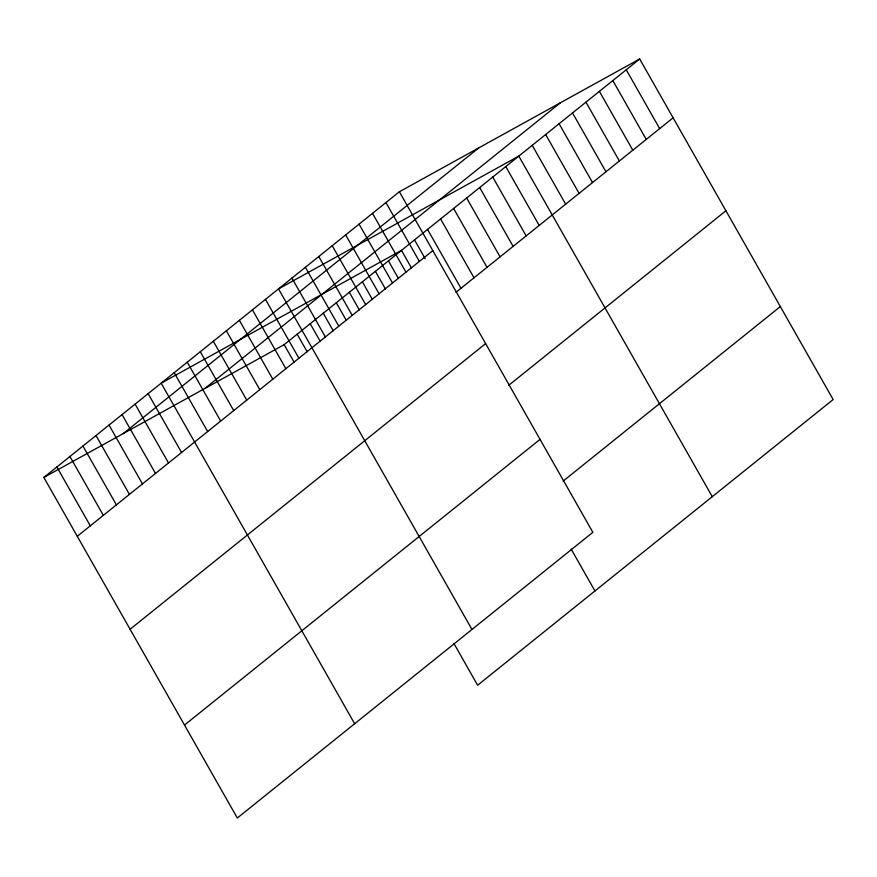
<?xml version="1.0" encoding="UTF-8"?>
<svg xmlns="http://www.w3.org/2000/svg" width="877" height="877" viewBox="0 0 877 877"><rect width="100%" height="100%" fill="white"/><g stroke="black" fill="none" stroke-linecap="round" stroke-linejoin="round"><path stroke-width="1.32" d="M399.375 191.767L592.852 532.339L237.316 818.022L43.85 477.45L399.375 191.767L639.684 58.978L833.15 399.55L477.625 685.233L453.858 643.389M123.153 433.633L478.678 147.95M204.845 388.478L560.381 102.795M43.85 477.45L284.148 344.661L639.684 58.978M77.275 536.296L432.81 250.614M455.963 292.304L673.108 117.814M130.092 629.258L485.617 343.587M508.77 385.277L725.915 210.787M184.51 725.049L540.035 439.366M563.187 481.067L780.333 306.577M626.244 69.765L659.668 128.612M612.815 80.563L646.239 139.399M599.386 91.351L632.81 150.197M585.957 102.149L619.381 160.984M572.528 112.936L605.952 171.782M559.087 123.734L592.523 182.569M545.658 134.521L579.083 193.368M532.229 145.319L565.654 204.155M712.267 496.678L518.8 156.106L278.502 288.906L471.969 629.478M505.766 166.586L539.191 225.422M492.731 177.055L526.156 235.902M479.686 187.535L513.122 246.371M466.652 198.005L500.076 256.851M453.617 208.485L487.042 267.321M440.583 218.954L474.008 277.801M427.548 229.434L460.973 288.27M414.514 239.903L425.202 258.737M385.946 202.565L419.37 261.401M411.499 268.033L401.48 250.383L161.171 383.172L354.648 723.744M571.179 549.123L594.946 590.955M372.517 213.352L405.941 272.199M388.434 260.864L398.465 278.513M359.088 224.15L392.512 282.986M375.4 271.333L385.431 288.982M345.659 234.937L379.083 293.784M362.365 281.813L372.396 299.463M332.219 245.735L365.654 304.571M349.331 292.282L359.362 309.932M318.789 256.522L352.214 315.369M336.297 302.762L346.316 320.412M305.36 267.321L338.785 326.156M323.262 313.232L333.282 330.881M291.931 278.108L325.356 336.954M310.217 323.712L320.248 341.361M297.182 334.181L307.213 351.83M265.468 299.375L298.893 358.222M284.148 344.661L294.179 362.311M252.423 309.855L285.858 368.691M239.388 320.324L272.813 379.171M226.354 330.804L259.778 389.64M213.319 341.274L246.744 400.12M200.285 351.754L233.71 410.589M187.25 362.223L220.675 421.07M174.216 372.703L207.641 431.539M148.136 393.652L181.561 452.488M135.102 404.122L168.527 462.968M122.067 414.602L155.492 473.437M109.033 425.071L142.458 483.918M95.999 435.551L129.423 494.387M82.953 446.031L116.389 504.867M69.919 456.5L103.343 515.336M56.884 466.981L90.309 525.816"/></g></svg>
